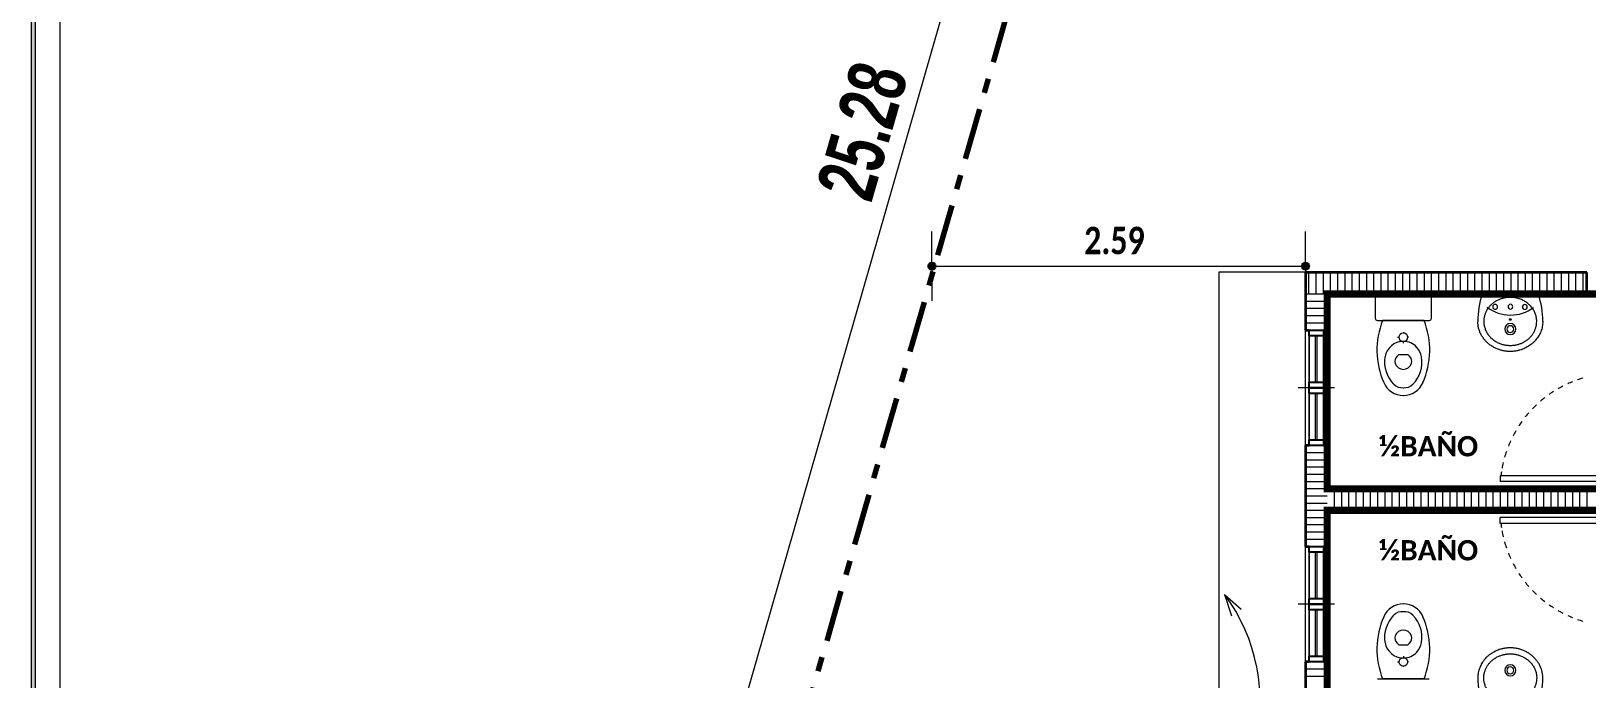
# Model space of a CAD drawing. Header units: metres. Extents: x -144 to 1000, y -717 to 29.
# Drawn here: x 818.18 to 828.96, y -563.09 to -558.6 of the extents above; entities that cross this region are included whole.
import ezdxf

# ---------------------------------------------------------------- set-up
doc = ezdxf.new("R2010")
doc.units = ezdxf.units.M
doc.linetypes.add('Dash Dot 3_16_', pattern=[0.595313, 0.357187, -0.119063, 0, -0.119063])
doc.layers.get('0').update_dxf_attribs({"color": 1})
doc.layers.add('00-MEDICION', color=30, linetype='Continuous')
for name, color, linetype, lineweight in [('A-ANNO-DIMS', 1, 'Continuous', 9), ('A-DETL', 1, 'Continuous', 9), ('A-DETL-GENF', 1, 'Continuous', 9), ('A-DOOR', 1, 'Continuous', 9), ('A-GLAZ', 1, 'Continuous', 9), ('A-WALL', 4, 'Continuous', 9), ('G-ANNO-TEXT', 2, 'Continuous', 9), ('G-ANNO-TTLB', 3, 'Continuous', 18), ('G-IMPT', 1, 'Continuous', 9), ('P-SANR-FIXT', 1, 'Continuous', 9)]:
    doc.layers.add(name, color=color, linetype=linetype, lineweight=lineweight)
doc.layers.add('A-WALL-PATT', color=7, linetype='Continuous', lineweight=35, true_color=0x9c9c9c)
doc.styles.add('Britannic Bold_B_1', font='', dxfattribs={"width": 0.7, "height": 0.4})
doc.styles.add('Calibri_B', font='calibrib.ttf', dxfattribs={"height": 0.165})
doc.styles.add('Calibri_B_7', font='calibrib.ttf', dxfattribs={"width": 0.8, "height": 0.18})
doc.styles.get('Britannic Bold_B_1').set_extended_font_data('Britannic Bold', bold=True)

# ---------------------------------------------------------------- blocks, each defined once
blk = doc.blocks.new('tarjeta de nathalie 00')
at = {"layer": 'G-IMPT', "lineweight": 9}
h = blk.add_hatch(color=3, dxfattribs=at)
h.paths.add_polyline_path([(-145.23888, -717.38489), (-145.21019, -717.38489), (-145.21019, -716.89355), (-145.21019, -716.79934), (-145.23888, -716.79934), (-145.23888, -716.89379)])
h.paths.add_polyline_path([(-145.20996, -716.7991), (-145.20996, -717.3851), (-145.2392, -717.3851), (-145.2392, -716.7991)])
h.paths.add_polyline_path([(-145.23902, -717.3868), (-145.20826, -717.3868), (-145.20826, -716.7974), (-145.2392, -716.7974), (-146.09866, -716.7974), (-146.09866, -717.3868)])
h.paths.add_polyline_path([(-145.20795, -716.79707), (-145.20795, -717.3871), (-146.09898, -717.3871), (-146.09898, -716.79707)])
at = {"layer": 'G-ANNO-TTLB'}
for p, q in [((-146.09898, -716.79707), (-146.09898, -717.3871)), ((-146.09898, -716.79707), (-146.09898, -717.38713)), ((-146.09866, -717.3868), (-146.09866, -716.7974)), ((-146.09696, -717.3851), (-146.09696, -716.7991))]:
    blk.add_line(p, q, dxfattribs=at)
blk = doc.blocks.new('H')
at = {"layer": 'A-ANNO-DIMS', "color": 5, "true_color": 0x0000ff}
blk.add_line((824.935, -512.546), (831.916, -488.255), dxfattribs=at)
at = {"layer": 'A-DETL', "color": 7, "linetype": 'Dash Dot 3_16_', "lineweight": 70}
blk.add_line((825.351, -512.666), (832.331, -488.374), dxfattribs=at)
at = {"layer": 'A-DETL', "color": 253, "true_color": 0xb6b6b6}
blk.add_line((828.574, -501.425), (828.574, -501.525), dxfattribs=at)
at = {"layer": 'A-DETL-GENF', "lineweight": 25}
for p, q in [((831.187, -501.865), (831.187, -501.825)), ((831.187, -501.825), (831.287, -501.825)), ((831.287, -501.865), (831.187, -501.865)), ((831.287, -501.825), (831.287, -501.865)), ((831.187, -502.225), (831.187, -502.185)), ((831.187, -502.185), (831.287, -502.185)), ((831.287, -502.185), (831.287, -502.225)), ((831.287, -502.225), (831.187, -502.225)), ((831.187, -502.265), (831.187, -502.225)), ((831.187, -502.225), (831.287, -502.225)), ((831.287, -502.265), (831.187, -502.265)), ((831.287, -502.225), (831.287, -502.265)), ((831.187, -502.625), (831.187, -502.585)), ((831.187, -502.585), (831.287, -502.585)), ((831.287, -502.625), (831.187, -502.625)), ((831.287, -502.585), (831.287, -502.625)), ((831.187, -503.365), (831.187, -503.325)), ((831.187, -503.325), (831.287, -503.325)), ((831.287, -503.365), (831.187, -503.365)), ((831.287, -503.325), (831.287, -503.365)), ((831.187, -503.725), (831.187, -503.685)), ((831.187, -503.685), (831.287, -503.685)), ((831.287, -503.685), (831.287, -503.725)), ((831.287, -503.725), (831.187, -503.725)), ((831.187, -503.765), (831.187, -503.725)), ((831.187, -503.725), (831.287, -503.725)), ((831.287, -503.765), (831.187, -503.765)), ((831.287, -503.725), (831.287, -503.765)), ((831.187, -504.125), (831.187, -504.085)), ((831.187, -504.085), (831.287, -504.085)), ((831.287, -504.125), (831.187, -504.125)), ((831.287, -504.085), (831.287, -504.125))]:
    blk.add_line(p, q, dxfattribs=at)
at = {"layer": 'A-DETL-GENF'}
for p, q in [((831.187, -502.185), (831.187, -501.865)), ((831.232, -502.185), (831.232, -501.865)), ((831.242, -502.185), (831.242, -501.865)), ((831.287, -502.185), (831.287, -501.865)), ((831.187, -502.585), (831.187, -502.265)), ((831.232, -502.585), (831.232, -502.265)), ((831.242, -502.585), (831.242, -502.265)), ((831.287, -502.585), (831.287, -502.265)), ((831.187, -503.685), (831.187, -503.365)), ((831.232, -503.685), (831.232, -503.365)), ((831.242, -503.685), (831.242, -503.365)), ((831.287, -503.685), (831.287, -503.365)), ((831.187, -504.085), (831.187, -503.765)), ((831.232, -504.085), (831.232, -503.765)), ((831.242, -504.085), (831.242, -503.765)), ((831.287, -504.085), (831.287, -503.765))]:
    blk.add_line(p, q, dxfattribs=at)
at = {"layer": 'A-DOOR', "lineweight": 15}
for p, q in [((832.511, -502.835), (832.511, -502.875)), ((833.291, -502.835), (832.511, -502.835)), ((833.301, -502.875), (832.511, -502.875)), ((832.511, -503.165), (832.511, -503.125)), ((833.301, -503.125), (832.511, -503.125)), ((833.291, -503.165), (832.511, -503.165))]:
    blk.add_line(p, q, dxfattribs=at)
at = {"layer": 'A-DOOR'}
for centre, start, end in [((833.311, -502.925), 111.8777, 114.5395), ((833.311, -502.925), 106.5629, 109.2191), ((833.311, -502.925), 127.9295, 130.6298), ((833.311, -502.925), 122.5538, 125.2378), ((833.311, -502.925), 117.2056, 119.8767), ((833.311, -502.925), 138.7903, 141.5328), ((833.311, -502.925), 133.3395, 136.0594), ((833.311, -502.925), 144.2878, 147.0559), ((833.311, -502.925), 155.4451, 158.2717), ((833.311, -502.925), 149.8378, 152.634), ((833.311, -502.925), 161.1143, 164.1684), ((833.311, -502.925), 171.55, 173.5406), ((833.311, -502.925), 166.8489, 169.7418), ((833.311, -502.925), 166.8489, 169.7418), ((833.311, -503.075), 186.4594, 188.45), ((833.311, -503.075), 190.2582, 193.1511), ((833.311, -503.075), 190.2582, 193.1511), ((833.311, -503.075), 195.8316, 198.8857), ((833.311, -503.075), 201.7283, 204.5549), ((833.311, -503.075), 207.366, 210.1622), ((833.311, -503.075), 212.9441, 215.7122), ((833.311, -503.075), 218.4672, 221.2097), ((833.311, -503.075), 223.9406, 226.6605), ((833.311, -503.075), 229.3702, 232.0705), ((833.311, -503.075), 234.7622, 237.4462), ((833.311, -503.075), 240.1233, 242.7944), ((833.311, -503.075), 245.4605, 248.1223), ((833.311, -503.075), 250.7809, 253.4371)]:
    blk.add_arc(centre, 0.8, start, end, dxfattribs=at)
at = {"layer": 'A-GLAZ'}
for p, q in [((831.187, -501.825), (831.287, -501.825)), ((831.187, -501.825), (831.187, -502.225)), ((831.287, -502.225), (831.287, -501.825)), ((831.362, -502.225), (831.112, -502.225)), ((831.187, -502.225), (831.287, -502.225)), ((831.187, -502.225), (831.287, -502.225)), ((831.187, -502.225), (831.187, -502.625)), ((831.287, -502.625), (831.287, -502.225)), ((831.187, -502.625), (831.287, -502.625)), ((831.187, -503.325), (831.287, -503.325)), ((831.187, -503.325), (831.187, -503.725)), ((831.287, -503.725), (831.287, -503.325)), ((831.362, -503.725), (831.112, -503.725)), ((831.187, -503.725), (831.287, -503.725)), ((831.187, -503.725), (831.287, -503.725)), ((831.187, -503.725), (831.187, -504.125)), ((831.287, -504.125), (831.287, -503.725)), ((831.187, -504.125), (831.287, -504.125))]:
    blk.add_line(p, q, dxfattribs=at)
at = {"layer": 'A-WALL'}
for p, q in [((831.162, -501.424), (830.562, -501.424)), ((830.562, -501.424), (830.562, -509.174)), ((831.162, -502.625), (831.162, -501.825)), ((831.312, -501.825), (831.312, -502.625)), ((831.162, -504.125), (831.162, -503.325)), ((831.312, -503.325), (831.312, -504.125))]:
    blk.add_line(p, q, dxfattribs=at)
at = {"layer": 'A-WALL', "lineweight": 35}
for p, q in [((833.111, -501.425), (831.162, -501.425)), ((831.162, -501.425), (831.162, -501.825)), ((833.111, -501.575), (833.111, -501.425)), ((831.312, -501.575), (833.111, -501.575)), ((831.312, -501.825), (831.312, -501.575)), ((831.162, -501.825), (831.187, -501.825)), ((831.287, -501.825), (831.312, -501.825)), ((831.162, -502.625), (831.162, -503.325)), ((831.187, -502.625), (831.162, -502.625)), ((831.312, -502.625), (831.287, -502.625)), ((831.312, -502.925), (831.312, -502.625)), ((833.461, -502.925), (831.312, -502.925)), ((831.312, -503.325), (831.312, -503.075)), ((831.312, -503.075), (833.461, -503.075)), ((831.162, -503.325), (831.187, -503.325)), ((831.287, -503.325), (831.312, -503.325)), ((831.162, -504.125), (831.162, -504.575)), ((831.187, -504.125), (831.162, -504.125)), ((831.312, -504.125), (831.287, -504.125)), ((831.312, -504.425), (831.312, -504.125))]:
    blk.add_line(p, q, dxfattribs=at)
at = {"layer": 'A-WALL-PATT', "color": 8, "lineweight": 5, "true_color": 0x727272}
for p, q in [((831.186, -501.575), (831.186, -501.425)), ((831.236, -501.575), (831.236, -501.425)), ((831.286, -501.575), (831.286, -501.425)), ((831.336, -501.575), (831.336, -501.425)), ((831.386, -501.575), (831.386, -501.425)), ((831.436, -501.575), (831.436, -501.425)), ((831.486, -501.575), (831.486, -501.425)), ((831.536, -501.575), (831.536, -501.425)), ((831.586, -501.575), (831.586, -501.425)), ((831.636, -501.575), (831.636, -501.425)), ((831.686, -501.575), (831.686, -501.425)), ((831.736, -501.575), (831.736, -501.425)), ((831.786, -501.575), (831.786, -501.425)), ((831.836, -501.575), (831.836, -501.425)), ((831.886, -501.575), (831.886, -501.425)), ((831.936, -501.575), (831.936, -501.425)), ((831.986, -501.575), (831.986, -501.425)), ((832.036, -501.575), (832.036, -501.425)), ((832.086, -501.575), (832.086, -501.425)), ((832.136, -501.575), (832.136, -501.425)), ((832.186, -501.575), (832.186, -501.425)), ((832.236, -501.575), (832.236, -501.425)), ((832.286, -501.575), (832.286, -501.425)), ((832.336, -501.575), (832.336, -501.425)), ((832.386, -501.575), (832.386, -501.425)), ((832.436, -501.575), (832.436, -501.425)), ((832.486, -501.575), (832.486, -501.425)), ((832.536, -501.575), (832.536, -501.425)), ((832.586, -501.575), (832.586, -501.425)), ((832.636, -501.575), (832.636, -501.425)), ((832.686, -501.575), (832.686, -501.425)), ((832.736, -501.575), (832.736, -501.425)), ((832.786, -501.575), (832.786, -501.425)), ((832.836, -501.575), (832.836, -501.425)), ((832.886, -501.575), (832.886, -501.425)), ((832.936, -501.575), (832.936, -501.425)), ((832.986, -501.575), (832.986, -501.425)), ((833.036, -501.575), (833.036, -501.425)), ((833.086, -501.575), (833.086, -501.425)), ((831.312, -501.576), (831.162, -501.576)), ((831.312, -501.626), (831.162, -501.626)), ((831.312, -501.676), (831.162, -501.676)), ((831.312, -501.726), (831.162, -501.726)), ((831.312, -501.776), (831.162, -501.776)), ((831.312, -502.626), (831.162, -502.626)), ((831.312, -502.676), (831.162, -502.676)), ((831.312, -502.726), (831.162, -502.726)), ((831.312, -502.776), (831.162, -502.776)), ((831.312, -502.826), (831.162, -502.826)), ((831.312, -502.876), (831.162, -502.876)), ((831.312, -502.926), (831.162, -502.926)), ((831.361, -502.925), (831.361, -503.075)), ((831.411, -502.925), (831.411, -503.075)), ((831.461, -502.925), (831.461, -503.075)), ((831.511, -502.925), (831.511, -503.075)), ((831.561, -502.925), (831.561, -503.075)), ((831.611, -502.925), (831.611, -503.075)), ((831.661, -502.925), (831.661, -503.075)), ((831.711, -502.925), (831.711, -503.075)), ((831.761, -502.925), (831.761, -503.075)), ((831.811, -502.925), (831.811, -503.075)), ((831.861, -502.925), (831.861, -503.075)), ((831.911, -502.925), (831.911, -503.075)), ((831.961, -502.925), (831.961, -503.075)), ((832.011, -502.925), (832.011, -503.075)), ((832.061, -502.925), (832.061, -503.075)), ((832.111, -502.925), (832.111, -503.075)), ((832.161, -502.925), (832.161, -503.075)), ((832.211, -502.925), (832.211, -503.075)), ((832.261, -502.925), (832.261, -503.075)), ((832.311, -502.925), (832.311, -503.075)), ((832.361, -502.925), (832.361, -503.075)), ((832.411, -502.925), (832.411, -503.075)), ((832.461, -502.925), (832.461, -503.075)), ((832.511, -502.925), (832.511, -503.075)), ((832.561, -502.925), (832.561, -503.075)), ((832.611, -502.925), (832.611, -503.075)), ((832.661, -502.925), (832.661, -503.075)), ((832.711, -502.925), (832.711, -503.075)), ((832.761, -502.925), (832.761, -503.075)), ((832.811, -502.925), (832.811, -503.075)), ((832.861, -502.925), (832.861, -503.075)), ((832.911, -502.925), (832.911, -503.075)), ((832.961, -502.925), (832.961, -503.075)), ((833.011, -502.925), (833.011, -503.075)), ((833.061, -502.925), (833.061, -503.075)), ((833.111, -502.925), (833.111, -503.075)), ((831.312, -502.976), (831.162, -502.976)), ((831.312, -503.026), (831.162, -503.026)), ((831.312, -503.076), (831.162, -503.076)), ((831.312, -503.126), (831.162, -503.126)), ((831.312, -503.176), (831.162, -503.176)), ((831.312, -503.226), (831.162, -503.226)), ((831.312, -503.276), (831.162, -503.276)), ((831.312, -504.126), (831.162, -504.126)), ((831.312, -504.176), (831.162, -504.176)), ((831.312, -504.226), (831.162, -504.226))]:
    blk.add_line(p, q, dxfattribs=at)
at = {"layer": 'G-ANNO-TEXT'}
for q in [(830.717, -503.76), (830.65, -503.805)]:
    blk.add_line((830.601, -503.658), q, dxfattribs=at)
blk.add_arc((829.631, -504.389), 1.215, 344.6179, 37.0374, dxfattribs=at)
at = {"layer": 'P-SANR-FIXT'}
for p, q in [((831.645, -501.59), (831.645, -501.743)), ((832.035, -501.743), (832.035, -501.59)), ((831.66, -501.758), (831.84, -501.758)), ((831.984, -501.758), (831.696, -501.758)), ((831.84, -501.758), (832.02, -501.758)), ((831.84, -501.84), (831.84, -501.845)), ((831.8, -501.875), (831.81, -501.875)), ((831.84, -501.915), (831.84, -501.905)), ((831.875, -501.875), (831.87, -501.875)), ((831.797, -502.006), (831.809, -501.994)), ((831.809, -501.994), (831.871, -501.994)), ((831.871, -501.994), (831.883, -502.006)), ((831.797, -503.995), (831.809, -504.007)), ((831.809, -504.007), (831.871, -504.007)), ((831.871, -504.007), (831.883, -503.995)), ((831.8, -504.125), (831.81, -504.125)), ((831.84, -504.085), (831.84, -504.095)), ((831.875, -504.125), (831.87, -504.125)), ((831.84, -504.16), (831.84, -504.155)), ((831.66, -504.243), (831.84, -504.243)), ((831.984, -504.243), (831.696, -504.243)), ((831.84, -504.243), (832.02, -504.243))]:
    blk.add_line(p, q, dxfattribs=at)
for centre in [(831.84, -501.875), (831.84, -504.125)]:
    blk.add_circle(centre, 0.03, dxfattribs=at)
for centre, radius, start, end in [((831.66, -501.59), 0.015, 90, 180), ((832.02, -501.59), 0.015, 0, 90), ((832.97, -501.765), 0.614, 162.0171, 179.9829), ((832.476, -501.664), 0.017, 0, 180), ((832.582, -501.663), 0.0168, 90, 270), ((832.582, -501.663), 0.0168, 270, 90), ((832.682, -501.665), 0.017, 0, 180), ((832.192, -501.765), 0.614, 0.0171, 17.9829), ((831.66, -501.743), 0.015, 180, 270), ((832.215, -501.964), 0.558, 158.3591, 203.7969), ((831.465, -501.964), 0.558, 336.2031, 21.6409), ((832.02, -501.743), 0.015, 270, 0), ((832.582, -501.454), 0.267, 232.677, 306.9121), ((832.476, -501.664), 0.017, 180, 0), ((832.682, -501.665), 0.017, 180, 0), ((832.581, -501.818), 0.0386, 0, 180), ((832.581, -501.818), 0.0386, 180, 0), ((832.581, -501.818), 0.0235, 0, 180), ((832.581, -501.818), 0.0235, 180, 0), ((831.84, -502.031), 0.128, 89.9985, 170.9061), ((831.84, -502.031), 0.128, 42.4453, 90.0015), ((831.84, -502.031), 0.128, 9.0939, 42.4453), ((831.93, -502.046), 0.22, 170.9061, 224.3974), ((831.832, -502.041), 0.05, 135, 197.1865), ((831.84, -502.039), 0.0581, 197.1865, 342.8171), ((831.848, -502.041), 0.05, 342.8171, 45), ((831.749, -502.046), 0.22, 315.6026, 9.0939), ((831.841, -502.128), 0.15, 203.7969, 269.4689), ((831.839, -502.128), 0.15, 270.5311, 336.2031), ((831.832, -502.143), 0.0816, 224.3974, 275.8355), ((831.848, -502.143), 0.0816, 264.1645, 315.6026), ((831.841, -503.872), 0.15, 90.5311, 156.2031), ((831.93, -503.955), 0.22, 135.6026, 189.0939), ((831.832, -503.858), 0.0816, 84.1645, 135.6026), ((831.839, -503.872), 0.15, 23.7969, 89.4689), ((831.848, -503.858), 0.0816, 44.3974, 95.8355), ((831.749, -503.955), 0.22, 350.9061, 44.3974), ((832.215, -504.037), 0.558, 156.2031, 201.6409), ((831.84, -503.962), 0.0581, 17.1829, 162.8135), ((831.465, -504.037), 0.558, 338.3591, 23.7969), ((831.84, -503.97), 0.128, 189.0939, 270.0015), ((831.832, -503.96), 0.05, 162.8135, 225), ((831.848, -503.96), 0.05, 315, 17.1829), ((831.84, -503.97), 0.128, 317.5547, 350.9061), ((831.84, -503.97), 0.128, 269.9985, 317.5547), ((832.97, -504.236), 0.614, 180.0171, 197.9829), ((832.581, -504.183), 0.0386, 0, 180), ((832.581, -504.183), 0.0386, 180, 0), ((832.581, -504.183), 0.0235, 0, 180), ((832.581, -504.183), 0.0235, 180, 0), ((832.192, -504.236), 0.614, 342.0171, 359.9829)]:
    blk.add_arc(centre, radius, start, end, dxfattribs=at)
for major_axis in [(-0.00908, 0), (0.00908, 0)]:
    blk.add_ellipse((832.581, -501.752), major_axis=major_axis, ratio=0.332108, start_param=3.141593, end_param=6.283185, dxfattribs=at)
for points, knots in [([(832.764, -501.765), (832.764, -501.756), (832.763, -501.744), (832.76, -501.727), (832.756, -501.715), (832.751, -501.703), (832.746, -501.692), (832.739, -501.681), (832.732, -501.67), (832.723, -501.66), (832.714, -501.651), (832.705, -501.642), (832.694, -501.634), (832.683, -501.626), (832.671, -501.62), (832.659, -501.614), (832.647, -501.609), (832.635, -501.606), (832.625, -501.603), (832.614, -501.601), (832.603, -501.599), (832.592, -501.598), (832.581, -501.598), (832.57, -501.598), (832.559, -501.599), (832.548, -501.601), (832.537, -501.603), (832.526, -501.606), (832.516, -501.609), (832.506, -501.613), (832.496, -501.617), (832.486, -501.622), (832.477, -501.628), (832.468, -501.634), (832.459, -501.64), (832.451, -501.647), (832.443, -501.654), (832.436, -501.662), (832.43, -501.67), (832.424, -501.679), (832.418, -501.687), (832.413, -501.696), (832.409, -501.706), (832.406, -501.715), (832.403, -501.725), (832.4, -501.735), (832.398, -501.748), (832.397, -501.758), (832.397, -501.765)], [-1, -1, -1, -1, -0.951923, -0.927885, -0.903846, -0.879808, -0.855769, -0.831731, -0.807692, -0.783654, -0.759615, -0.735577, -0.711538, -0.6875, -0.663462, -0.639423, -0.615385, -0.596154, -0.576923, -0.557692, -0.538462, -0.519231, -0.5, -0.480769, -0.461538, -0.442308, -0.423077, -0.403846, -0.384615, -0.365385, -0.346154, -0.326923, -0.307692, -0.288462, -0.269231, -0.25, -0.230769, -0.211538, -0.192308, -0.173077, -0.153846, -0.134615, -0.115385, -0.096154, -0.076923, -0.057692, -0.038462, 0, 0, 0, 0]), ([(832.806, -501.765), (832.806, -501.771), (832.805, -501.783), (832.803, -501.801), (832.799, -501.818), (832.793, -501.835), (832.786, -501.852), (832.777, -501.867), (832.767, -501.882), (832.756, -501.896), (832.743, -501.91), (832.729, -501.922), (832.715, -501.933), (832.699, -501.942), (832.683, -501.951), (832.666, -501.958), (832.651, -501.963), (832.639, -501.966), (832.629, -501.968), (832.618, -501.97), (832.606, -501.972), (832.593, -501.973), (832.581, -501.973), (832.568, -501.973), (832.556, -501.972), (832.544, -501.97), (832.531, -501.968), (832.519, -501.965), (832.508, -501.962), (832.496, -501.958), (832.484, -501.953), (832.473, -501.948), (832.462, -501.942), (832.452, -501.936), (832.442, -501.929), (832.432, -501.922), (832.423, -501.914), (832.414, -501.905), (832.406, -501.896), (832.398, -501.887), (832.391, -501.877), (832.385, -501.867), (832.379, -501.857), (832.373, -501.846), (832.369, -501.835), (832.365, -501.824), (832.361, -501.812), (832.359, -501.801), (832.357, -501.785), (832.356, -501.773), (832.356, -501.765)], [-1, -1, -1, -1, -0.973214, -0.946429, -0.919643, -0.892857, -0.866071, -0.839286, -0.8125, -0.785714, -0.758929, -0.732143, -0.705357, -0.678571, -0.651786, -0.625, -0.598214, -0.584821, -0.571429, -0.553571, -0.535714, -0.517857, -0.5, -0.482143, -0.464286, -0.446429, -0.428571, -0.410714, -0.392857, -0.375, -0.357143, -0.339286, -0.321429, -0.303571, -0.285714, -0.267857, -0.25, -0.232143, -0.214286, -0.196429, -0.178571, -0.160714, -0.142857, -0.125, -0.107143, -0.089286, -0.071429, -0.053571, -0.035714, 0, 0, 0, 0]), ([(832.397, -501.765), (832.397, -501.773), (832.399, -501.786), (832.402, -501.802), (832.406, -501.814), (832.41, -501.826), (832.416, -501.838), (832.422, -501.849), (832.43, -501.86), (832.438, -501.87), (832.447, -501.879), (832.457, -501.888), (832.468, -501.896), (832.479, -501.904), (832.491, -501.91), (832.503, -501.916), (832.515, -501.921), (832.526, -501.924), (832.537, -501.927), (832.548, -501.929), (832.559, -501.93), (832.57, -501.931), (832.581, -501.932), (832.592, -501.931), (832.603, -501.93), (832.614, -501.929), (832.625, -501.927), (832.635, -501.924), (832.646, -501.921), (832.656, -501.917), (832.666, -501.913), (832.676, -501.908), (832.685, -501.902), (832.694, -501.896), (832.702, -501.89), (832.711, -501.883), (832.718, -501.875), (832.725, -501.868), (832.732, -501.86), (832.738, -501.851), (832.743, -501.842), (832.748, -501.833), (832.752, -501.824), (832.756, -501.814), (832.759, -501.805), (832.761, -501.795), (832.763, -501.782), (832.764, -501.772), (832.764, -501.765)], [-1, -1, -1, -1, -0.951923, -0.927885, -0.903846, -0.879808, -0.855769, -0.831731, -0.807692, -0.783654, -0.759615, -0.735577, -0.711538, -0.6875, -0.663462, -0.639423, -0.615385, -0.596154, -0.576923, -0.557692, -0.538462, -0.519231, -0.5, -0.480769, -0.461538, -0.442308, -0.423077, -0.403846, -0.384615, -0.365385, -0.346154, -0.326923, -0.307692, -0.288462, -0.269231, -0.25, -0.230769, -0.211538, -0.192308, -0.173077, -0.153846, -0.134615, -0.115385, -0.096154, -0.076923, -0.057692, -0.038462, 0, 0, 0, 0]), ([(832.806, -504.236), (832.806, -504.228), (832.805, -504.216), (832.803, -504.2), (832.8, -504.189), (832.797, -504.177), (832.793, -504.166), (832.788, -504.155), (832.783, -504.144), (832.777, -504.134), (832.77, -504.124), (832.763, -504.114), (832.756, -504.105), (832.747, -504.096), (832.738, -504.087), (832.729, -504.079), (832.72, -504.072), (832.71, -504.065), (832.699, -504.059), (832.688, -504.053), (832.677, -504.048), (832.666, -504.043), (832.654, -504.039), (832.642, -504.035), (832.63, -504.033), (832.618, -504.03), (832.606, -504.029), (832.593, -504.028), (832.581, -504.028), (832.568, -504.028), (832.556, -504.029), (832.544, -504.03), (832.532, -504.032), (832.522, -504.035), (832.51, -504.038), (832.496, -504.043), (832.479, -504.05), (832.462, -504.059), (832.447, -504.068), (832.432, -504.079), (832.418, -504.091), (832.406, -504.104), (832.395, -504.119), (832.384, -504.134), (832.376, -504.149), (832.369, -504.166), (832.363, -504.183), (832.359, -504.2), (832.356, -504.218), (832.356, -504.23), (832.356, -504.236)], [0, 0, 0, 0, 0.035714, 0.053571, 0.071429, 0.089286, 0.107143, 0.125, 0.142857, 0.160714, 0.178571, 0.196429, 0.214286, 0.232143, 0.25, 0.267857, 0.285714, 0.303571, 0.321429, 0.339286, 0.357143, 0.375, 0.392857, 0.410714, 0.428571, 0.446429, 0.464286, 0.482143, 0.5, 0.517857, 0.535714, 0.553571, 0.571429, 0.584821, 0.598214, 0.625, 0.651786, 0.678571, 0.705357, 0.732143, 0.758929, 0.785714, 0.8125, 0.839286, 0.866071, 0.892857, 0.919643, 0.946429, 0.973214, 1, 1, 1, 1]), ([(832.397, -504.236), (832.397, -504.229), (832.398, -504.219), (832.4, -504.206), (832.403, -504.196), (832.406, -504.186), (832.409, -504.177), (832.413, -504.168), (832.418, -504.158), (832.424, -504.15), (832.43, -504.141), (832.436, -504.133), (832.443, -504.125), (832.451, -504.118), (832.459, -504.111), (832.468, -504.105), (832.477, -504.099), (832.486, -504.093), (832.496, -504.088), (832.506, -504.084), (832.516, -504.08), (832.526, -504.077), (832.537, -504.074), (832.548, -504.072), (832.559, -504.07), (832.57, -504.07), (832.581, -504.069), (832.592, -504.07), (832.603, -504.07), (832.614, -504.072), (832.625, -504.074), (832.635, -504.077), (832.647, -504.08), (832.659, -504.085), (832.671, -504.091), (832.683, -504.097), (832.694, -504.105), (832.705, -504.113), (832.714, -504.122), (832.723, -504.131), (832.732, -504.141), (832.739, -504.152), (832.746, -504.163), (832.751, -504.174), (832.756, -504.186), (832.76, -504.199), (832.763, -504.215), (832.764, -504.227), (832.764, -504.236)], [0, 0, 0, 0, 0.038462, 0.057692, 0.076923, 0.096154, 0.115385, 0.134615, 0.153846, 0.173077, 0.192308, 0.211538, 0.230769, 0.25, 0.269231, 0.288462, 0.307692, 0.326923, 0.346154, 0.365385, 0.384615, 0.403846, 0.423077, 0.442308, 0.461538, 0.480769, 0.5, 0.519231, 0.538462, 0.557692, 0.576923, 0.596154, 0.615385, 0.639423, 0.663462, 0.6875, 0.711538, 0.735577, 0.759615, 0.783654, 0.807692, 0.831731, 0.855769, 0.879808, 0.903846, 0.927885, 0.951923, 1, 1, 1, 1]), ([(832.764, -504.236), (832.764, -504.243), (832.763, -504.253), (832.761, -504.266), (832.759, -504.276), (832.756, -504.286), (832.752, -504.295), (832.748, -504.304), (832.743, -504.314), (832.738, -504.322), (832.732, -504.331), (832.725, -504.339), (832.718, -504.347), (832.711, -504.354), (832.702, -504.361), (832.694, -504.367), (832.685, -504.373), (832.676, -504.379), (832.666, -504.384), (832.656, -504.388), (832.646, -504.392), (832.635, -504.395), (832.625, -504.398), (832.614, -504.4), (832.603, -504.402), (832.592, -504.402), (832.581, -504.403), (832.57, -504.402), (832.559, -504.402), (832.548, -504.4), (832.537, -504.398), (832.526, -504.395), (832.515, -504.392), (832.503, -504.387), (832.491, -504.381), (832.479, -504.375), (832.468, -504.367), (832.457, -504.359), (832.447, -504.35), (832.438, -504.341), (832.43, -504.331), (832.422, -504.32), (832.416, -504.309), (832.41, -504.298), (832.406, -504.286), (832.402, -504.273), (832.399, -504.257), (832.397, -504.245), (832.397, -504.236)], [0, 0, 0, 0, 0.038462, 0.057692, 0.076923, 0.096154, 0.115385, 0.134615, 0.153846, 0.173077, 0.192308, 0.211538, 0.230769, 0.25, 0.269231, 0.288462, 0.307692, 0.326923, 0.346154, 0.365385, 0.384615, 0.403846, 0.423077, 0.442308, 0.461538, 0.480769, 0.5, 0.519231, 0.538462, 0.557692, 0.576923, 0.596154, 0.615385, 0.639423, 0.663462, 0.6875, 0.711538, 0.735577, 0.759615, 0.783654, 0.807692, 0.831731, 0.855769, 0.879808, 0.903846, 0.927885, 0.951923, 1, 1, 1, 1])]:
    blk.add_open_spline(points, degree=3, knots=knots, dxfattribs=at)
at = {"layer": 'A-ANNO-DIMS', "color": 5, "true_color": 0x0000ff, "style": 'Britannic Bold_B_1', "width": 0.7}
blk.add_text('25.28', height=0.4, rotation=73.9667, dxfattribs=at).set_placement((828.153, -500.95))
at = {"layer": 'G-ANNO-TEXT', "style": 'Calibri_B'}
for p in [(831.669, -502.7), (831.669, -503.421)]:
    blk.add_text('½BAÑO', height=0.14, dxfattribs=at).set_placement(p)
blk = doc.blocks.new('OOOO')
at = {"layer": 'A-ANNO-DIMS', "lineweight": 25, "true_color": 0x0000ff}
h = blk.add_hatch(color=5, dxfattribs=at)
edge = h.paths.add_edge_path()
edge.add_arc((591.748, -503.682), 0.025, 0, 360)
h = blk.add_hatch(color=5, dxfattribs=at)
edge = h.paths.add_edge_path()
edge.add_arc((594.336, -503.682), 0.025, 0, 360)
at = {"layer": 'A-ANNO-DIMS', "color": 5, "true_color": 0x0000ff}
for p, q in [((591.748, -503.682), (591.748, -503.442)), ((594.336, -503.682), (594.336, -503.442)), ((591.748, -503.682), (594.336, -503.682)), ((591.748, -503.682), (591.748, -503.922)), ((594.336, -503.682), (594.336, -503.922))]:
    blk.add_line(p, q, dxfattribs=at)
at = {"layer": 'A-ANNO-DIMS', "color": 5, "lineweight": 25, "true_color": 0x0000ff}
for centre in [(591.748, -503.682), (594.336, -503.682)]:
    blk.add_circle(centre, 0.025, dxfattribs=at)
at = {"layer": 'A-DETL', "color": 253, "true_color": 0xb6b6b6}
blk.add_line((591.748, -503.725), (591.748, -503.825), dxfattribs=at)
at = {"layer": 'A-ANNO-DIMS', "color": 5, "true_color": 0x0000ff, "insert": (592.803, -503.409), "char_height": 0.19, "width": 0.57208, "attachment_point": 1, "line_spacing_factor": 1.158048, "style": 'Calibri_B_7'}
blk.add_mtext('2.59', dxfattribs=at)

msp = doc.modelspace()

# ---------------------------------------------------------------- block references
at = {"xscale": 99.43160266323505, "yscale": 99.43160266323505, "zscale": 99.43160266323505}
msp.add_blockref('tarjeta de nathalie 00', (15345.034, 70741.827), dxfattribs=at)

# ---------------------------------------------------------------- next in the draw order: linework, layer by layer
at = {"layer": '00-MEDICION', "const_width": 0.05}
for points in [[(829.158, -560.419), (827.158, -560.419), (827.158, -561.769), (829.308, -561.769)], [(829.308, -561.919), (827.158, -561.919), (827.158, -563.269), (829.157, -563.269)]]:
    msp.add_lwpolyline(points, dxfattribs=at)

# ---------------------------------------------------------------- next in the draw order: block references
at = {"color": 3}
for name, p in [('H', (-4.154, -58.844)), ('OOOO', (232.672, -56.544))]:
    msp.add_blockref(name, p, dxfattribs=at)

doc.saveas('drawing.dxf')
